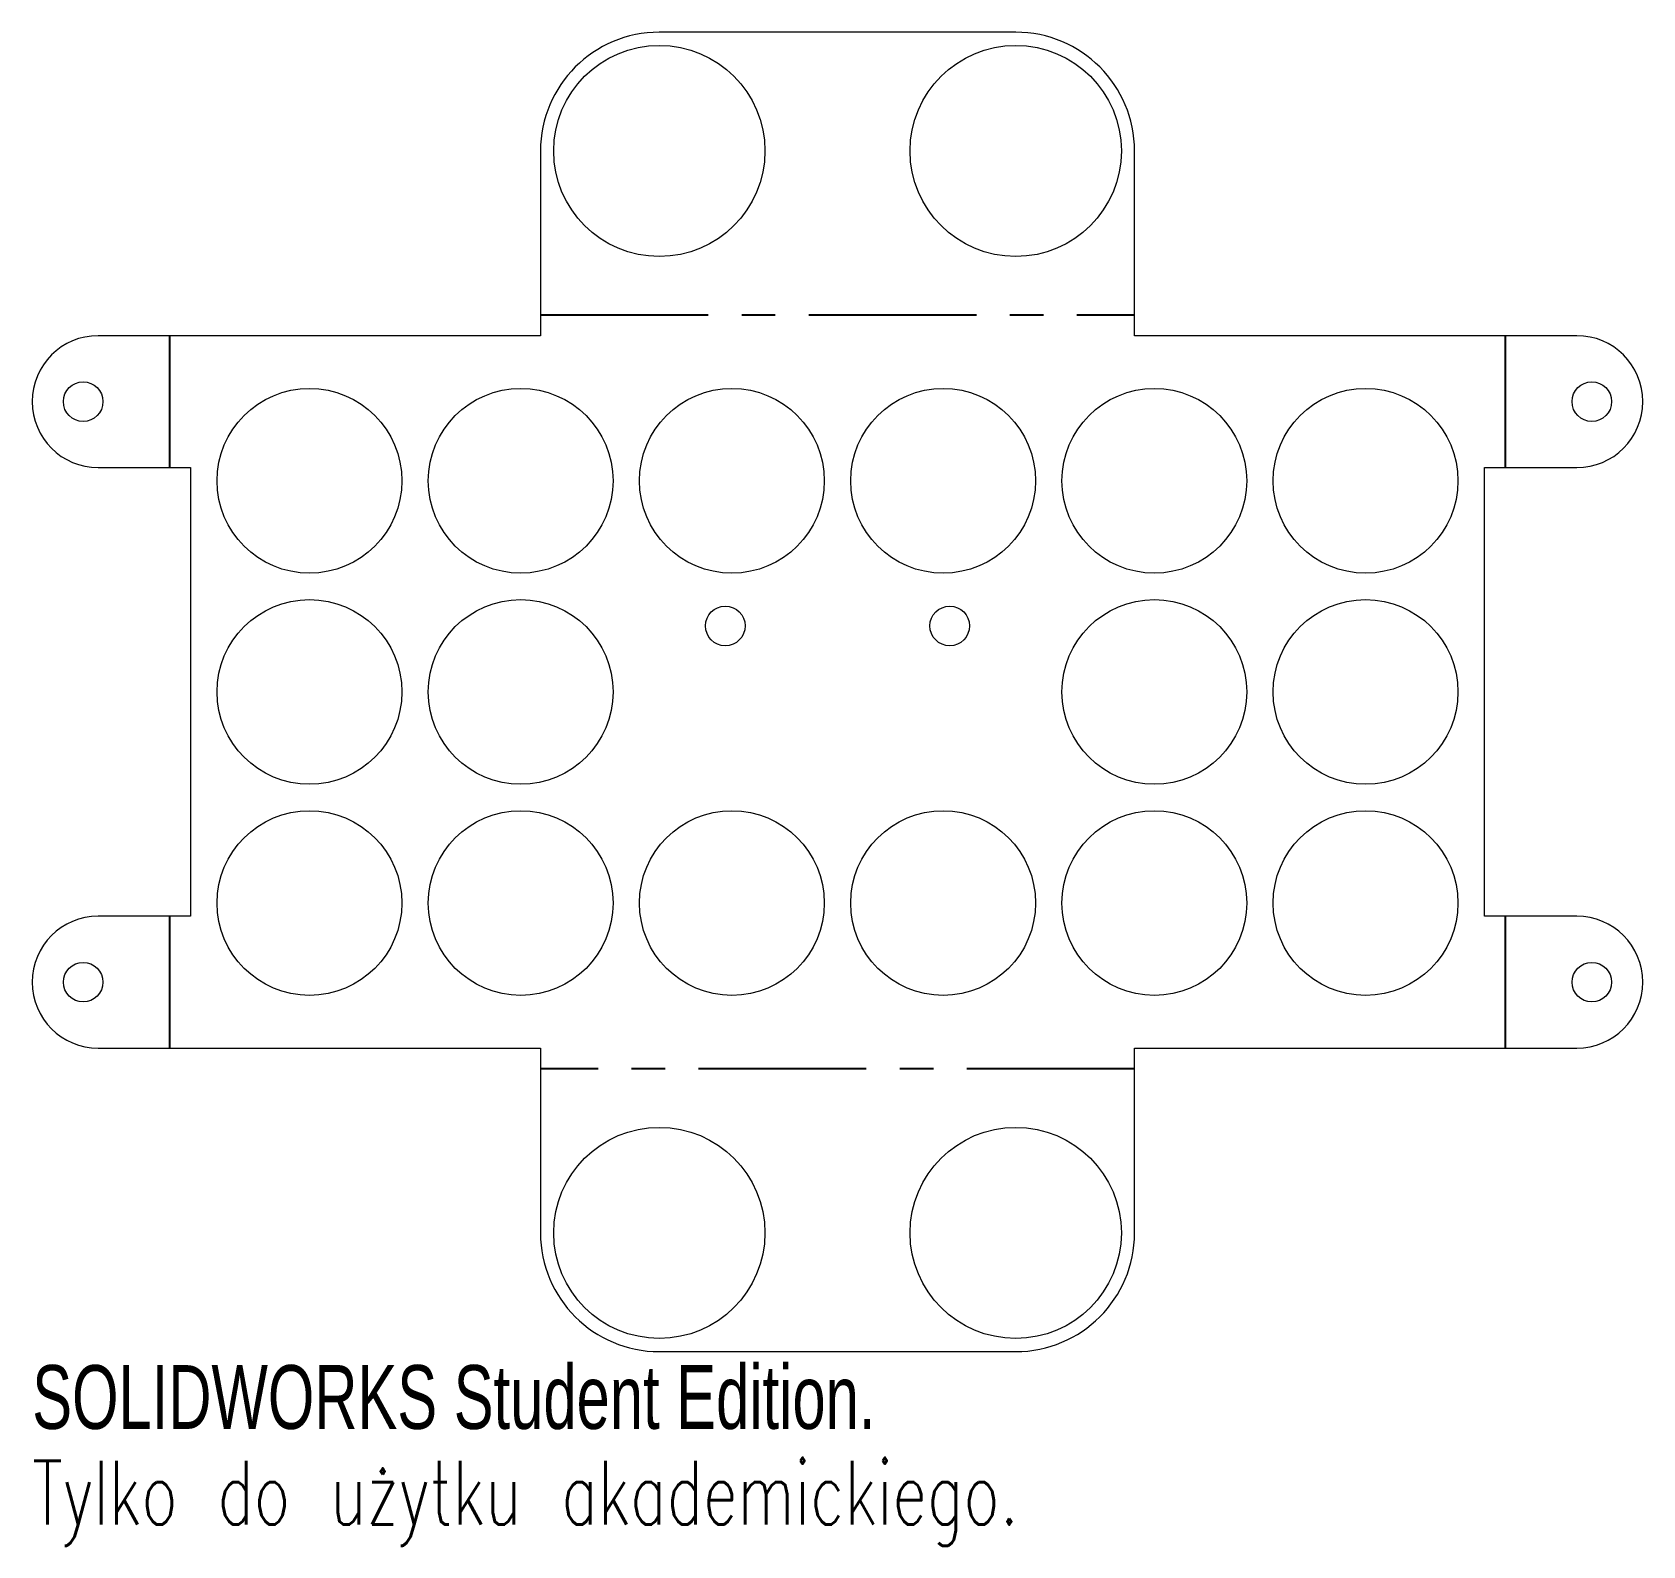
# Model space of a CAD drawing. Header units: millimetres. Extents: x -108 to 14, y -67 to 48.
import ezdxf

# ---------------------------------------------------------------- set-up
doc = ezdxf.new("R2010")
doc.units = ezdxf.units.MM
doc.linetypes.add('CENTERX2', pattern=[20.32, 12.7, -2.54, 2.54, -2.54])
doc.styles.add('SLDTEXTSTYLE0', font='TXT', dxfattribs={"width": 0.7})
doc.styles.add('SLDTEXTSTYLE1', font='TXT', dxfattribs={"width": 0.7, "bigfont": 'bigfont'})

msp = doc.modelspace()

# ---------------------------------------------------------------- linework, layer by layer
at = {"color": 7, "linetype": 'Continuous', "lineweight": 15}
for p, q in [((-33.92, 47.96), (-60.92, 47.96)), ((-69.92, 38.96), (-69.92, 24.96)), ((-24.92, 24.96), (-24.92, 38.96)), ((-69.92, 24.96), (-103.42, 24.96)), ((8.58, 24.96), (-24.92, 24.96)), ((-103.42, 14.96), (-96.42, 14.96)), ((-96.42, 14.96), (-96.42, -19.04)), ((1.58, 14.96), (8.58, 14.96)), ((1.58, -19.04), (1.58, 14.96)), ((-96.42, -19.04), (-103.42, -19.04)), ((8.58, -19.04), (1.58, -19.04)), ((-103.42, -29.04), (-69.92, -29.04)), ((-69.92, -29.04), (-69.92, -43.04)), ((-24.92, -29.04), (8.58, -29.04)), ((-24.92, -43.04), (-24.92, -29.04)), ((-60.92, -52.04), (-33.92, -52.04))]:
    msp.add_line(p, q, dxfattribs=at)
at = {"color": 7, "linetype": 'CENTERX2'}
for p, q in [((-69.92, 26.53), (-24.92, 26.53)), ((-97.99, 14.96), (-97.99, 24.96)), ((3.15, 24.96), (3.15, 14.96)), ((-97.99, -29.04), (-97.99, -19.04)), ((3.15, -19.04), (3.15, -29.04)), ((-24.92, -30.61), (-69.92, -30.61))]:
    msp.add_line(p, q, dxfattribs=at)
at = {"color": 7, "linetype": 'Continuous', "lineweight": 15}
for centre, radius in [((-60.92, 38.96), 8), ((-33.92, 38.96), 8), ((-104.56, 19.96), 1.5), ((-87.42, 13.96), 7), ((-71.42, 13.96), 7), ((-55.42, 13.96), 7), ((-39.42, 13.96), 7), ((-23.42, 13.96), 7), ((-7.42, 13.96), 7), ((9.72, 19.96), 1.5), ((-87.42, -2.04), 7), ((-71.42, -2.04), 7), ((-23.42, -2.04), 7), ((-7.42, -2.04), 7), ((-55.92, 2.96), 1.5), ((-38.92, 2.96), 1.5), ((-87.42, -18.04), 7), ((-71.42, -18.04), 7), ((-55.42, -18.04), 7), ((-39.42, -18.04), 7), ((-23.42, -18.04), 7), ((-7.42, -18.04), 7), ((-104.56, -24.04), 1.5), ((9.72, -24.04), 1.5), ((-60.92, -43.04), 8), ((-33.92, -43.04), 8)]:
    msp.add_circle(centre, radius, dxfattribs=at)
for centre, radius, start, end in [((-60.92, 38.96), 9, 90, 180), ((-33.92, 38.96), 9, 0, 90), ((-103.42, 19.96), 5, 90, 270), ((8.58, 19.96), 5, 270, 90), ((-103.42, -24.04), 5, 90, 270), ((8.58, -24.04), 5, 270, 90), ((-60.92, -43.04), 9, 180, 270), ((-33.92, -43.04), 9, 270, 0)]:
    msp.add_arc(centre, radius, start, end, dxfattribs=at)

# ---------------------------------------------------------------- texts
at = {"color": 7, "linetype": 'Continuous', "char_height": 4.8336, "attachment_point": 1}
for s, insert, style in [('SOLIDWORKS Student Edition.', (-108.42, -53.06), 'SLDTEXTSTYLE0'), ('Tylko do użytku akademickiego.', (-108.42, -60.31), 'SLDTEXTSTYLE1')]:
    msp.add_mtext(s, dxfattribs=dict(at, insert=insert, style=style))

doc.saveas('drawing.dxf')
